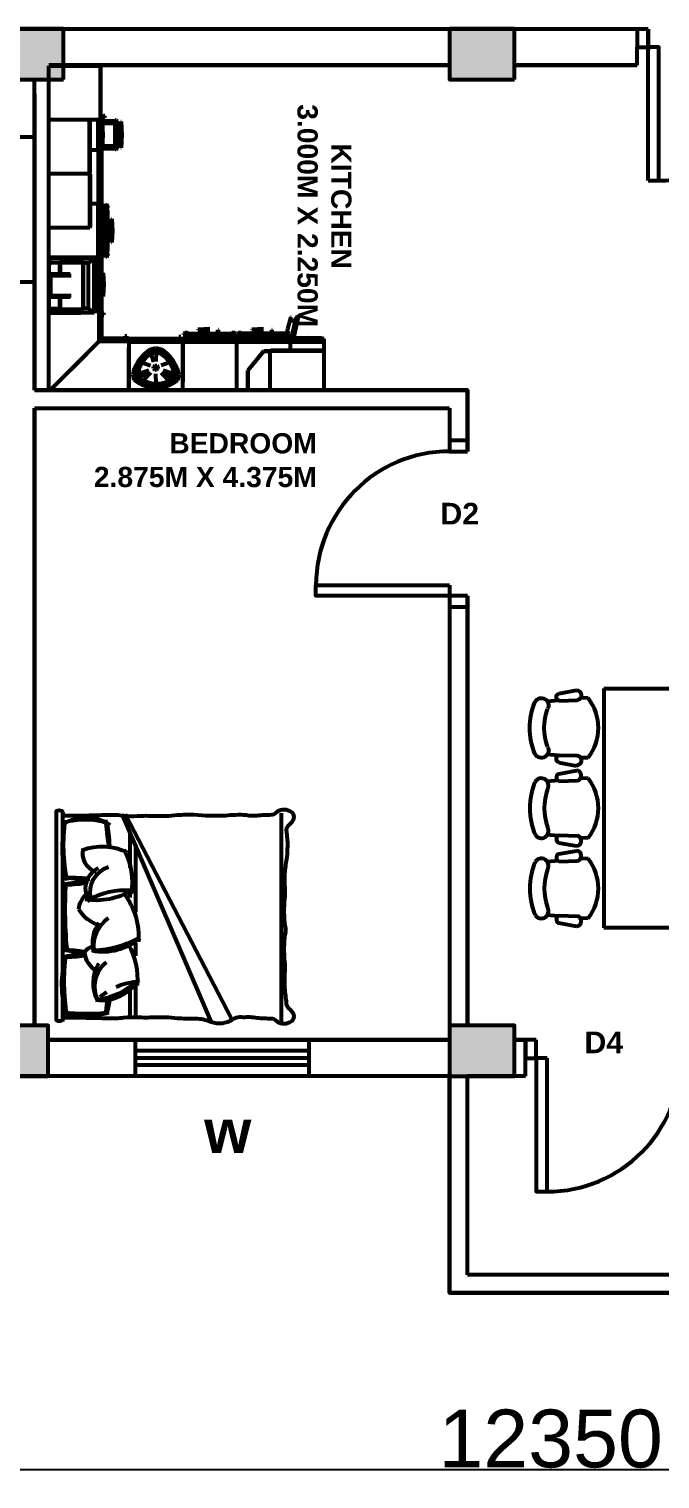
# Model space of a CAD drawing. Header units: millimetres. Extents: x -17601 to 15047, y -2241 to 31268.
# Drawn here: x -11607 to -7238, y -2241 to 7799 of the extents above; entities that cross this region are included whole.
import ezdxf

# ---------------------------------------------------------------- set-up
doc = ezdxf.new("R2010")
doc.units = ezdxf.units.MM
doc.layers.get('0').update_dxf_attribs({"lineweight": 53})
doc.styles.add('Annotative', font='Arial.ttf')
doc.styles.get("Standard").update_dxf_attribs({"font": 'Arial.ttf', "height": 1})
doc.dimstyles.new('ISO-25', dxfattribs={"dimtxt": 400, "dimasz": 400, "dimexe": 1.25, "dimexo": 0.625, "dimgap": 6.25, "dimtad": 1, "dimtxsty": 'Annotative', "dimcen": 2.5, "dimadec": 0, "dimazin": 0, "dimtfac": 1, "dimtmove": 0, "dimatfit": 3, "dimfxl": 1, "dimarcsym": 0})

# ---------------------------------------------------------------- blocks, each defined once
blk = doc.blocks.new('bed 1- king size')
at = {"color": 0, "linetype": 'Continuous'}
for p, q in [((-0.949, -0.078), (0.932, -0.078)), ((-0.939, -0.615), (0.932, -1.418)), ((-0.939, -0.645), (0.907, -1.606)), ((-0.768, -0.687), (-0.455, -0.687)), ((-0.666, -0.738), (-0.056, -0.738)), ((-0.225, -0.687), (-0.188, -0.687)), ((0.225, -0.738), (0.338, -0.738)), ((0.61, -0.738), (0.895, -0.738)), ((0.649, -0.687), (0.895, -0.687)), ((-0.949, -2.055), (0.932, -2.055))]:
    blk.add_line(p, q, dxfattribs=at)
blk.add_lwpolyline([(0.898, -0.083, 0.098699), (0.924, -0.072, 0.222522), (0.924, -0.024), (-0.971, -0.024, 0.171621), (-0.972, -0.074, 0.102495), (-0.927, -0.083, 0.015571), (-0.929, -0.266, 0.00267), (-0.934, -0.494, 0.058958), (-0.927, -0.631, -0.038458), (-0.925, -0.755, 0.025508), (-0.925, -0.909, -0.039412), (-0.933, -1.115, 0.016498), (-0.938, -1.265, -0.035771), (-0.929, -1.55, 0.045388), (-0.934, -1.739, -0.080578), (-0.929, -1.837, 0.026504), (-0.936, -1.966, -0.211134), (-0.953, -2.007, 0.329446), (-0.97, -2.131, 0.37589), (-0.896, -2.165, 0.123892), (-0.842, -2.123, -0.342539), (-0.78, -2.103, 0.07104), (-0.52, -2.1, -0.036442), (-0.385, -2.085, -0.046791), (-0.276, -2.087, 0.023628), (-0.176, -2.085, -0.055897), (0.066, -2.088, 0.053528), (0.107, -2.094, 0.053528), (0.147, -2.088, -0.055897), (0.389, -2.085, 0.026973), (0.477, -2.087, -0.036947), (0.615, -2.085, -0.036442), (0.75, -2.1, -0.281256), (0.814, -2.123, -0.521995), (0.814, -2.123, 0.123892), (0.867, -2.165, 0.37589), (0.941, -2.131, 0.329446), (0.924, -2.007, -0.211134), (0.907, -1.966, 0.026504), (0.901, -1.837, -0.06219), (0.896, -1.71, -0.218233), (0.929, -1.594, 0.123513), (0.95, -1.494, 0.129887), (0.929, -1.398, -0.095063), (0.909, -1.265, 0.016498), (0.904, -1.115, -0.039412), (0.896, -0.909, 0.025508), (0.896, -0.755, -0.038458), (0.899, -0.631, 0.058958), (0.905, -0.494, 0.00267), (0.9, -0.266, 0.015571)], format="xyb", close=True, dxfattribs=at)
for centre, radius, start, end in [((-0.522, -0.294), 0.389, 147.51, 213.8336), ((-0.231, -0.283), 0.662, 163.9263, 197.1409), ((-0.657, -1.677), 1.588, 78.5485, 98.3029), ((-0.632, -1.365), 1.287, 78.0142, 100.5125), ((2.543, -0.087), 2.913, 180.1063, 184.3312), ((-1.857, -0.304), 1.505, 359.1536, 7.5533), ((0.707, -0.29), 1.035, 169.5301, 179.934), ((-1.248, -0.116), 0.946, 349.589, 2.0447), ((-0.082, -4.069), 3.965, 84.3658, 93.3969), ((-0.04, -2.182), 2.098, 80.934, 97.4266), ((1.024, -0.126), 0.738, 177.8261, 191.4767), ((-0.69, -0.295), 0.997, 1.8337, 10.6945), ((1.057, -0.289), 0.736, 165.3434, 178.3876), ((0.572, -2.107), 2.012, 81.3714, 96.917), ((-0.395, -0.133), 0.746, 349.1667, 3.123), ((0.593, -1.117), 1.043, 75.0181, 103.7392), ((-1.049, -0.304), 1.913, 354.0935, 6.4707), ((0.009, -0.286), 0.872, 347.3175, 11.7435), ((-0.136, -0.437), 0.513, 159.3026, 206.5026), ((-0.585, -0.442), 0.18, 18.9387, 104.6725), ((-0.055, -0.443), 0.219, 96.8992, 136.0421), ((-0.244, -0.505), 0.323, 15.4018, 59.7122), ((-0.23, -0.576), 0.248, 78.0413, 160.8342), ((-0.269, -0.496), 0.208, 54.1671, 153.8421), ((0.404, -0.643), 0.659, 151.0456, 184.1497), ((-0.787, -0.382), 0.625, 328.6542, 9.1977), ((0.254, -0.68), 0.318, 83.5607, 144.2853), ((0.229, -0.714), 0.361, 78.4081, 122.0077), ((-0.212, -0.44), 0.516, 319.1339, 10.5299), ((-0.598, -0.336), 0.889, 331.605, 358.1749), ((0.347, -0.36), 0.0899, 120.1134, 175.8974), ((0.279, -0.514), 0.237, 28.1996, 86.5061), ((0.615, -0.649), 0.278, 61.8876, 141.8707), ((0.586, -0.703), 0.345, 61.6404, 121.3345), ((0.346, -0.429), 0.397, 302.3262, 7), ((-1.844, -10.472), 10.046, 83.2132, 84.5476), ((-0.606, 0.747), 1.251, 258.1169, 267.8849), ((0.079, -0.303), 0.665, 317.3201, 351.4624), ((1.163, -0.802), 0.594, 139.9508, 146.951), ((0.694, 0.049), 0.552, 275.447, 287.4199), ((0.88, -1.194), 0.721, 90.6432, 100.2707), ((-0.329, -0.078), 0.63, 242.3859, 279.8951), ((0.163, -0.137), 0.629, 233.2201, 274.4972), ((1.163, -0.802), 0.594, 156.2982, 173.8539), ((0.546, -0.118), 0.637, 240.9467, 275.467)]:
    blk.add_arc(centre, radius, start, end, dxfattribs=at)
blk = doc.blocks.new('m_68')
for p, q in [((-72.008419, 443.155933), (-70.77713, 444.387484)), ((-72.008419, 371.759987), (-72.008419, 443.155933)), ((-0.503492, 444.387532), (-70.77713, 444.387484)), ((-70.77713, 444.387484), (-70.77713, 370.528412)), ((-68.285131, 444.387484), (-68.285131, 444.422055)), ((-68.285131, 444.422055), (-0.522279, 444.422055)), ((-0.522279, 444.422055), (-0.522279, 444.387532)), ((-0.503492, 370.528412), (-0.503492, 444.387532)), ((0, 444.422055), (0, 0)), ((-99.878692, 368.104553), (-100.53339, 350.079251)), ((-99.31736, 368.104553), (-99.878692, 368.104553)), ((-99.580288, 362.67066), (-99.580288, 363.290119)), ((-99.580288, 363.290119), (-94.122076, 363.290072)), ((-99.142599, 363.290119), (-99.31736, 368.104553)), ((-99.120092, 362.67066), (-98.66271, 350.079251)), ((-94.122076, 362.360811), (-99.108791, 362.360859)), ((-94.122076, 363.290072), (-94.122076, 362.360811)), ((-94.110918, 361.985064), (-92.879676, 363.380814)), ((-94.110918, 338.129568), (-94.110918, 361.985064)), ((-94.031429, 368.881083), (-92.799997, 370.276833)), ((-94.031429, 364.742089), (-94.031429, 368.881083)), ((-92.830467, 363.380814), (-94.031429, 364.742089)), ((-92.879676, 363.380814), (-92.879676, 336.733818)), ((-91.59708, 363.380814), (-92.879676, 363.380814)), ((-92.799997, 370.276833), (-92.799997, 363.380814)), ((-92.799997, 370.276833), (-91.526174, 370.276833)), ((-91.59708, 336.733818), (-91.59708, 363.380814)), ((-91.526174, 363.346339), (-91.59708, 363.346339)), ((-91.526174, 370.276833), (-91.526174, 363.346339)), ((-91.526174, 368.117762), (-73.057222, 368.117762)), ((-91.526174, 365.472031), (-73.949003, 365.472031)), ((-91.526174, 363.759709), (-91.520309, 363.759709)), ((-91.520309, 363.759709), (-91.520309, 336.099434)), ((-91.093921, 368.117762), (-91.093921, 368.587065)), ((-91.093921, 368.587065), (-73.057222, 368.587065)), ((-77.212906, 373.150349), (-77.212906, 375.973416)), ((-77.212906, 375.973416), (-75.331068, 375.973416)), ((-75.331068, 375.890827), (-77.212906, 375.890827)), ((-75.331068, 373.150349), (-77.212906, 373.150349)), ((-76.254081, 375.187874), (-76.254081, 375.213146)), ((-76.254081, 375.213146), (-72.008419, 375.213146)), ((-76.254081, 373.820257), (-76.254081, 373.853302)), ((-72.008419, 373.820257), (-76.254081, 373.820257)), ((-75.331068, 375.973416), (-75.331068, 375.890827)), ((-75.331068, 375.213146), (-75.331068, 375.890827)), ((-75.331068, 375.295782), (-72.008419, 375.295782)), ((-75.331068, 373.820257), (-75.331068, 373.150349)), ((-73.86074, 367.903424), (-74.515438, 349.878073)), ((-73.299598, 367.903424), (-73.86074, 367.903424)), ((-73.562288, 362.469483), (-73.562288, 363.088942)), ((-73.562288, 363.088942), (-73.057222, 363.088942)), ((-73.124599, 363.088942), (-73.299598, 367.903424)), ((-73.211336, 365.472031), (-73.057222, 365.472031)), ((-73.10214, 362.469483), (-73.057222, 361.231947)), ((-73.09103, 362.159729), (-73.057222, 362.159729)), ((-73.057222, 329.136658), (-73.057222, 370.936251)), ((-73.057222, 370.936251), (-72.555685, 370.936251)), ((-72.555685, 370.936251), (-72.555685, 329.136658)), ((-72.555685, 370.936251), (-71.184969, 370.936251)), ((-70.77713, 370.528412), (-72.008419, 371.759987)), ((-71.067762, 329.136658), (-71.067762, 370.81914)), ((-70.77713, 370.528412), (-0.503492, 370.528412)), ((-68.241024, 329.136658), (-68.241024, 370.528412)), ((-56.254291, 370.524597), (-56.869936, 369.908715)), ((-56.869936, 369.908715), (-56.860733, 297.246695)), ((-56.245136, 296.630955), (-56.254291, 370.524597)), ((-56.254291, 370.524597), (0.000191, 370.524597)), ((-0.503492, 370.936251), (0.000191, 370.936251)), ((-100.53339, 350.079251), (-99.878692, 332.053948)), ((-98.66271, 350.079251), (-99.112892, 337.684679)), ((-92.879676, 336.733818), (-94.110918, 338.129568)), ((-74.515438, 349.878073), (-73.86074, 331.85277)), ((-73.057222, 338.524246), (-73.095131, 337.483549)), ((-99.878692, 332.053948), (-99.31736, 332.053948)), ((-99.580288, 336.755467), (-99.580288, 337.489414)), ((-94.122076, 336.755467), (-99.580288, 336.755467)), ((-99.31736, 332.053948), (-99.1467, 336.755467)), ((-99.112892, 337.684679), (-94.122076, 337.684679)), ((-94.122076, 337.684679), (-94.122076, 336.755467)), ((-94.025373, 335.356856), (-92.810726, 336.733818)), ((-94.025373, 331.217814), (-94.025373, 335.356856)), ((-92.794132, 329.822064), (-94.025373, 331.217814)), ((-92.810726, 336.733818), (-92.879676, 336.733818)), ((-92.879676, 336.733818), (-91.59708, 336.733818)), ((-92.794132, 336.733818), (-92.794132, 329.822064)), ((-92.794132, 329.822064), (-91.520309, 329.822064)), ((-91.520309, 336.752606), (-91.59708, 336.752606)), ((-91.520309, 329.822064), (-91.520309, 336.752606)), ((-91.520309, 334.462786), (-73.955488, 334.462786)), ((-91.520309, 331.817055), (-73.057222, 331.817055)), ((-91.520309, 331.806898), (-73.057222, 331.806898)), ((-91.093921, 331.29797), (-91.093921, 331.806898)), ((-73.057222, 331.29797), (-91.093921, 331.29797)), ((-73.86074, 331.85277), (-73.299598, 331.85277)), ((-73.562288, 336.554337), (-73.562288, 337.288285)), ((-73.057222, 336.554337), (-73.562288, 336.554337)), ((-73.299598, 331.85277), (-73.1287, 336.554337)), ((-73.204898, 334.462786), (-73.057222, 334.462786)), ((-73.095131, 337.483549), (-73.057222, 337.483549)), ((-72.555685, 329.136658), (-73.057222, 329.136658)), ((-73.03791, 255.32732), (-73.03791, 329.136658)), ((-72.555685, 329.136658), (-71.067762, 329.136658)), ((-72.533416, 255.32732), (-72.533416, 329.136658)), ((-71.067762, 329.136658), (-68.241024, 329.136658)), ((-71.037912, 255.32732), (-71.037912, 329.136658)), ((-68.241024, 329.136658), (-68.199396, 329.136658)), ((-68.199396, 329.14877), (-68.197059, 329.14877)), ((-68.197059, 329.14877), (-68.197059, 255.311489)), ((-68.197059, 329.14877), (-56.864833, 329.14877)), ((-56.699991, 296.525812), (-57.315635, 295.909977)), ((-57.315635, 295.909977), (-57.306432, 223.24791)), ((-56.860733, 297.246695), (-56.245136, 296.630955)), ((-56.699991, 296.525812), (0.000191, 296.52586)), ((-56.690645, 222.63217), (-56.699991, 296.525812)), ((-56.245136, 296.630955), (0.000191, 296.631003)), ((-81.399631, 252.958775), (-80.168342, 254.19035)), ((-81.399631, 249.323845), (-81.399631, 252.958775)), ((-80.168342, 248.09227), (-81.399631, 249.323845)), ((-81.384182, 246.833182), (-80.15294, 248.064757)), ((-81.384182, 190.127516), (-81.384182, 246.833182)), ((-80.168342, 254.19035), (-80.168342, 248.09227)), ((-78.877735, 254.19035), (-80.168342, 254.19035)), ((-80.168342, 248.09227), (-78.877735, 248.09227)), ((-80.15294, 248.064757), (-80.15294, 188.895941)), ((-78.975963, 248.064757), (-80.15294, 248.064757)), ((-79.571867, 248.064757), (-79.571867, 248.09227)), ((-79.129123, 248.064757), (-79.129123, 248.09227)), ((-78.975963, 188.895941), (-78.975963, 248.064757)), ((-78.877735, 248.09227), (-78.877735, 254.19035)), ((-78.877735, 252.60973), (-73.051357, 252.60973)), ((-78.877735, 251.533938), (-73.051357, 251.533938)), ((-78.680277, 252.60973), (-78.680277, 252.743817)), ((-78.680277, 252.743817), (-73.051357, 252.743817)), ((-78.680277, 185.058165), (-78.680277, 251.533938)), ((-73.051357, 181.490088), (-73.051357, 255.32732)), ((-73.051357, 255.32732), (-72.546482, 255.32732)), ((-72.546482, 255.32732), (-72.546482, 181.490088)), ((-71.048832, 255.32732), (-72.546482, 255.32732)), ((-71.048832, 181.490088), (-71.048832, 255.32732)), ((-71.048832, 255.32732), (-68.203497, 255.32732)), ((-68.203497, 255.32732), (-68.206453, 255.32732)), ((-68.203497, 181.539107), (-68.203497, 255.32732)), ((-68.203497, 255.32732), (-57.310533, 255.32732)), ((-68.197059, 255.311489), (-57.310533, 255.311489)), ((-87.071895, 234.650803), (-87.730837, 218.411923)), ((-86.506843, 234.650803), (-87.071895, 234.650803)), ((-86.771488, 229.754925), (-86.771488, 230.313492)), ((-86.771488, 230.313492), (-81.384182, 230.313492)), ((-86.330843, 230.313492), (-86.506843, 234.650803)), ((-85.847854, 218.411923), (-86.308193, 229.754925)), ((-86.296892, 229.476357), (-81.384182, 229.476357)), ((-74.972677, 234.650851), (-75.631618, 218.411923)), ((-74.407816, 234.650851), (-74.972677, 234.650851)), ((-74.107217, 234.650851), (-74.766206, 218.411923)), ((-74.672269, 229.755497), (-74.672269, 230.31354)), ((-74.672269, 230.31354), (-74.283218, 230.31354)), ((-74.257421, 230.947829), (-74.407816, 234.650851)), ((-73.542404, 234.650851), (-74.107217, 234.650851)), ((-73.806858, 229.755688), (-73.806858, 230.31354)), ((-73.806858, 230.31354), (-73.051357, 230.31354)), ((-73.366403, 230.31354), (-73.542404, 234.650851)), ((-73.343753, 229.755688), (-73.051357, 222.554684)), ((-73.332405, 229.476404), (-73.051357, 229.476357)), ((-57.306432, 223.24791), (-56.690645, 222.63217)), ((-56.690645, 222.63217), (0.000191, 222.632218)), ((-87.730837, 218.411923), (-87.071895, 202.173043)), ((-87.071895, 202.173043), (-86.506843, 202.173043)), ((-86.771488, 206.408644), (-86.771488, 207.069826)), ((-81.384182, 206.408644), (-86.771488, 206.408644)), ((-86.506843, 202.173043), (-86.334943, 206.408644)), ((-86.308193, 207.069826), (-85.847854, 218.411923)), ((-86.300993, 207.245779), (-81.384182, 207.245779)), ((-75.631618, 218.411923), (-74.972677, 202.173043)), ((-74.972677, 202.173043), (-74.407816, 202.173043)), ((-74.766206, 218.411923), (-74.107217, 202.173043)), ((-74.672269, 206.408644), (-74.672269, 207.069779)), ((-74.279117, 206.408644), (-74.672269, 206.408644)), ((-74.407816, 202.173043), (-74.257421, 205.876065)), ((-74.107217, 202.173043), (-73.542404, 202.173043)), ((-73.806858, 206.408644), (-73.806858, 207.069874)), ((-73.051357, 206.408644), (-73.806858, 206.408644)), ((-73.542404, 202.173043), (-73.370504, 206.408644)), ((-73.370504, 206.408644), (-73.051357, 206.408644)), ((-73.051357, 214.269209), (-73.336506, 207.245779)), ((-73.336506, 207.245779), (-73.051357, 207.245779)), ((-81.399631, 187.690449), (-80.173635, 188.916588)), ((-81.399631, 184.055519), (-81.399631, 187.690449)), ((-80.168342, 182.823944), (-81.399631, 184.055519)), ((-80.15294, 188.895941), (-81.384182, 190.127516)), ((-80.168342, 188.911152), (-80.168342, 182.823944)), ((-80.168342, 182.823944), (-78.877735, 182.823944)), ((-80.15294, 188.895941), (-78.975963, 188.895941)), ((-78.877735, 188.921976), (-78.975963, 188.921976)), ((-78.877735, 182.823944), (-78.877735, 188.921976)), ((-78.877735, 185.058165), (-73.051357, 185.058165)), ((-78.877735, 183.982325), (-73.051357, 183.982325)), ((-72.546482, 181.490088), (-73.051357, 181.490088)), ((-73.01445, 107.701874), (-73.01445, 181.490088)), ((-72.546482, 181.490088), (-71.048832, 181.490088)), ((-72.509193, 181.490088), (-72.509193, 107.701874)), ((-71.048832, 181.490088), (-71.02189, 181.490088)), ((-71.010732, 181.539107), (-71.02189, 181.539107)), ((-71.010732, 107.701874), (-71.010732, 181.539107)), ((-71.010732, 181.539107), (-68.163681, 181.539107)), ((-68.163681, 181.539107), (-68.183994, 181.539107)), ((-68.163681, 181.539107), (0.000382, 181.539154)), ((-68.163681, 107.701874), (-68.163681, 181.539107)), ((-62.550592, 179.79765), (-1.217174, 179.797697)), ((-62.550592, 105.904055), (-62.550592, 179.79765)), ((-62.550592, 179.79765), (-61.580848, 178.006792)), ((-1.217174, 179.797697), (-1.217174, 178.036595)), ((-0.986147, 172.05987), (-1.217174, 179.797697)), ((-75.047254, 160.862637), (-75.706625, 144.623709)), ((-75.596285, 144.623709), (-74.936723, 160.862637)), ((-74.936723, 160.862637), (-75.047254, 160.862637)), ((-74.936723, 160.862637), (-74.371481, 160.862637)), ((-74.070882, 160.862637), (-74.730253, 144.623709)), ((-74.371481, 160.862637), (-74.221277, 157.161284)), ((-73.50564, 160.862637), (-74.070882, 160.862637)), ((-73.329496, 156.525326), (-73.50564, 160.862637)), ((-61.580848, 178.006792), (-54.40607, 173.850775)), ((-54.40607, 173.850775), (-48.012113, 173.906517)), ((-54.40607, 173.850775), (-54.40607, 111.850977)), ((-48.012113, 109.952641), (-48.012113, 175.749111)), ((-48.012113, 175.749111), (-47.245502, 174.82543)), ((-48.012113, 175.749111), (-15.664625, 175.749111)), ((-47.245502, 174.82543), (-47.245502, 110.876274)), ((-16.431236, 174.82543), (-47.245502, 174.82543)), ((-15.664625, 175.749111), (-16.431236, 174.82543)), ((-16.431236, 158.760405), (-16.431236, 174.82543)), ((-15.664625, 158.760405), (-15.664625, 175.749111)), ((-15.664625, 174.188614), (-3.133011, 174.297905)), ((-3.133011, 174.297905), (-0.986147, 172.05987)), ((-0.986147, 113.641882), (-0.986147, 172.05987)), ((-75.706625, 144.623709), (-75.047254, 128.384829)), ((-74.936723, 128.384829), (-75.596285, 144.623709)), ((-74.730253, 144.623709), (-74.070882, 128.384829)), ((-74.636316, 155.967808), (-74.636316, 156.525326)), ((-74.636316, 156.525326), (-74.247074, 156.525326)), ((-73.770332, 155.968094), (-73.770332, 156.525326)), ((-73.770332, 156.525326), (-73.01445, 156.525326)), ((-73.306846, 155.968094), (-73.01445, 148.766184)), ((-73.01445, 140.480805), (-73.299598, 133.457566)), ((-73.295498, 155.688191), (-73.01445, 155.688191)), ((-3.408002, 156.913042), (-31.329488, 156.913042)), ((-29.699039, 158.760405), (-1.444912, 158.760405)), ((-1.444912, 158.760405), (-3.408002, 156.913042)), ((-3.408002, 129.087878), (-3.408002, 156.913042)), ((-1.062679, 158.760405), (-1.444912, 158.760405)), ((-1.062679, 127.240563), (-1.062679, 158.760405)), ((-75.047254, 128.384829), (-74.936723, 128.384829)), ((-74.936723, 128.384829), (-74.371481, 128.384829)), ((-74.636316, 132.62043), (-74.636316, 133.281565)), ((-74.242973, 132.62043), (-74.636316, 132.62043)), ((-74.371481, 128.384829), (-74.221277, 132.08623)), ((-74.070882, 128.384829), (-73.50564, 128.384829)), ((-73.770332, 132.62043), (-73.770332, 133.281708)), ((-73.01445, 132.62043), (-73.770332, 132.62043)), ((-73.50564, 128.384829), (-73.333597, 132.62043)), ((-73.333597, 132.62043), (-73.01445, 132.62043)), ((-73.299598, 133.457566), (-73.01445, 133.457566)), ((-31.329488, 129.087878), (-3.408002, 129.087878)), ((-29.699039, 127.240563), (-1.444912, 127.240563)), ((-16.431236, 110.876274), (-16.431236, 127.240563)), ((-15.664625, 109.952641), (-15.664625, 127.240563)), ((-1.444912, 127.240563), (-3.408002, 129.087878)), ((-1.444912, 127.240563), (-1.062679, 127.240563)), ((-341.010522, 100.60463), (-342.569732, 100.381995)), ((-342.569732, 100.381995), (-341.229486, 94.227791)), ((-341.010522, 100.60463), (-339.257049, 99.606943)), ((-339.674043, 94.467068), (-341.010522, 100.60463)), ((-339.257049, 99.606943), (-338.4449, 95.878029)), ((-332.965421, 99.930573), (-332.278299, 100.02861)), ((-332.278299, 100.02861), (-327.991199, 84.13682)), ((-75.950193, 102.988959), (-75.950193, 105.729771)), ((-75.950193, 105.729771), (-74.068737, 105.729771)), ((-74.068737, 102.988959), (-75.950193, 102.988959)), ((-74.991607, 105.052042), (-73.347473, 105.052042)), ((-74.991607, 103.658963), (-73.347473, 103.658963)), ((-74.068737, 105.729771), (-74.068737, 105.052042)), ((-73.347473, 103.658963), (-74.068737, 103.658963)), ((-74.068737, 103.658963), (-74.068737, 102.988959)), ((-73.347473, 70.838166), (-73.347473, 107.761908)), ((-73.347473, 107.761908), (-73.01445, 107.761908)), ((-72.509193, 107.701874), (-73.01445, 107.701874)), ((-72.509193, 107.701874), (-71.010732, 107.701874)), ((-72.346878, 69.851637), (-72.346878, 107.701874)), ((-71.010732, 107.701874), (-70.656252, 107.701874)), ((-71.007442, 68.506432), (-71.007442, 107.701874)), ((-70.656252, 107.761908), (-69.164276, 107.761908)), ((-69.164276, 107.761908), (-69.164276, 66.667986)), ((-69.164276, 107.761908), (-68.238496, 107.761908)), ((-68.238496, 107.701874), (-68.163681, 107.701874)), ((-68.163681, 107.701874), (-62.550592, 107.701874)), ((-61.580848, 107.694912), (-62.550592, 105.904055)), ((-62.550592, 105.904055), (-1.217174, 105.904055)), ((-54.40607, 111.850977), (-61.580848, 107.694912)), ((-54.40607, 111.850977), (-48.012113, 111.795187)), ((-47.245502, 110.876274), (-48.012113, 109.952641)), ((-48.012113, 109.952641), (-15.664625, 109.952641)), ((-16.431236, 110.876274), (-47.245502, 110.876274)), ((-1.217174, 105.904055), (-44.436741, 105.904055)), ((-15.664625, 109.952641), (-16.431236, 110.876274)), ((-15.664625, 111.513138), (-3.133011, 111.403847)), ((-1.217174, 105.904055), (-10.037899, 105.904055)), ((-3.133011, 111.403847), (-2.538299, 107.980347)), ((-2.538299, 107.980347), (-1.217174, 105.904055)), ((-1.217174, 105.904055), (-0.986147, 113.641882)), ((-1.163482, 107.701779), (0.000382, 107.701779)), ((-341.229486, 94.227791), (-341.135549, 94.24119)), ((-341.139269, 94.25788), (-339.56933, 94.482041)), ((-336.1207, 71.213722), (-341.139269, 94.25788)), ((-341.135549, 94.24119), (-336.1207, 71.213722)), ((-338.4449, 95.878029), (-339.653492, 94.470024)), ((-339.56933, 94.482041), (-337.815618, 93.484354)), ((-334.416198, 70.819855), (-339.56933, 94.482041)), ((-331.734371, 95.801592), (-338.415241, 94.847775)), ((-338.415241, 94.847775), (-338.235569, 94.022656)), ((-338.235569, 94.022656), (-332.126951, 94.894743)), ((-337.815618, 93.484354), (-333.190822, 72.247505)), ((-331.592369, 95.149851), (-331.734371, 95.801592)), ((-327.991199, 84.13682), (-327.067566, 78.589535)), ((-306.919908, 77.365685), (-306.919908, 82.792282)), ((-306.919908, 82.792282), (-306.258964, 82.792282)), ((-306.083011, 77.365685), (-306.083011, 82.321072)), ((-294.919347, 83.753252), (-278.683996, 83.093119)), ((-294.919347, 81.867218), (-283.578491, 82.328272)), ((-283.857202, 77.365685), (-283.857202, 82.316971)), ((-283.578491, 82.792282), (-283.020305, 82.792282)), ((-283.020305, 82.792282), (-283.020305, 77.365685)), ((-278.683996, 82.527304), (-283.020305, 82.35097)), ((-278.683996, 83.093119), (-278.683996, 82.527304)), ((-233.174228, 77.365685), (-233.174228, 82.792282)), ((-233.174228, 82.792282), (-232.513284, 82.792282)), ((-232.337284, 77.365685), (-232.337284, 82.321072)), ((-221.17362, 83.753252), (-204.938268, 83.093119)), ((-209.832811, 82.328272), (-221.17362, 81.867218)), ((-221.17362, 81.867218), (-210.111522, 82.316971)), ((-210.111522, 82.316971), (-210.111522, 77.365685)), ((-209.274625, 82.792282), (-209.832811, 82.792282)), ((-209.274625, 77.365685), (-209.274625, 82.792282)), ((-204.938268, 82.527304), (-209.274625, 82.35097)), ((-209.274625, 82.35097), (-209.274625, 77.365685)), ((-204.938268, 83.093119), (-204.938268, 82.527304)), ((-378.25253, 0.000096), (-378.25253, 64.216519)), ((-378.25253, 64.216519), (-378.170704, 64.216519)), ((-378.170704, 0.000096), (-378.170704, 70.368386)), ((-378.170704, 70.368386), (-331.833219, 70.368338)), ((-378.170704, 69.863558), (-331.833219, 69.86351)), ((-378.170704, 68.366337), (-331.833219, 68.366337)), ((-378.170704, 65.521765), (-331.833219, 65.521765)), ((-375.145888, 71.176911), (-355.07226, 71.835757)), ((-375.145888, 70.612145), (-375.145888, 71.176911)), ((-369.910144, 70.440293), (-375.145888, 70.612145)), ((-369.910144, 70.368386), (-369.910144, 70.876646)), ((-369.910144, 70.876646), (-369.092774, 70.876646)), ((-368.875193, 70.368386), (-368.875193, 70.406342)), ((-368.875193, 70.406342), (-367.719149, 70.368386)), ((-355.07226, 71.835757), (-334.998417, 71.176911)), ((-342.425584, 70.368338), (-341.049814, 70.413542)), ((-341.394901, 70.368338), (-341.394901, 70.402193)), ((-341.049814, 70.876599), (-340.359974, 70.876599)), ((-340.359974, 70.876599), (-340.359974, 70.368338)), ((-334.998417, 70.612145), (-340.359974, 70.436144)), ((-337.152719, 70.368338), (-336.070299, 70.522881)), ((-336.071491, 70.576906), (-336.025953, 70.368338)), ((-336.070299, 70.522881), (-336.036729, 70.368338)), ((-334.998417, 71.176911), (-334.998417, 70.612145)), ((-334.998417, 70.736742), (-334.416198, 70.819855)), ((-334.513664, 70.805931), (-334.418344, 70.368338)), ((-334.475994, 70.81132), (-333.697271, 70.368338)), ((-333.190822, 72.247505), (-334.416198, 70.819855)), ((-333.432245, 71.966267), (-333.283996, 71.285439)), ((-333.286714, 72.13583), (-329.341411, 72.69907)), ((-333.283996, 71.285439), (-329.341411, 71.848297)), ((-331.833219, 54.182768), (-331.833219, 70.404768)), ((-331.833219, 70.404768), (-258.011913, 70.404721)), ((-258.011913, 69.898892), (-331.833219, 69.898987)), ((-331.833219, 68.398953), (-258.011913, 68.398905)), ((-331.833219, 65.549088), (-258.011913, 65.54904)), ((-330.555486, 77.35796), (-329.324197, 78.589535)), ((-330.555486, 76.102638), (-330.555486, 77.35796)), ((-324.436521, 77.35796), (-330.555486, 77.35796)), ((-324.436521, 76.102638), (-330.555486, 76.102638)), ((-329.341411, 70.404768), (-329.341411, 76.102638)), ((-329.324197, 78.589535), (-325.667762, 78.589535)), ((-328.26581, 70.404768), (-328.26581, 76.102638)), ((-328.26581, 76.0427), (-261.804485, 76.0427)), ((-328.20177, 76.102638), (-328.185558, 76.0427)), ((-326.653337, 76.102638), (-326.643371, 76.0427)), ((-325.667762, 78.589535), (-324.436521, 77.35796)), ((-324.436521, 76.102638), (-324.436521, 77.365685)), ((-324.436521, 77.365685), (-265.611314, 77.365685)), ((-324.436521, 76.102638), (-324.436521, 77.35796)), ((-265.611314, 76.102638), (-324.436521, 76.102638)), ((-265.611314, 77.35796), (-264.380073, 78.589535)), ((-265.611314, 77.365685), (-265.611314, 76.102638)), ((-265.611314, 76.102638), (-265.611314, 77.35796)), ((-259.492397, 77.35796), (-265.611314, 77.35796)), ((-259.492397, 76.102638), (-265.611314, 76.102638)), ((-264.380073, 78.589535), (-260.723638, 78.589535)), ((-261.804485, 70.404721), (-261.804485, 76.102638)), ((-260.728883, 70.404721), (-260.728883, 76.102638)), ((-260.728883, 76.0427), (-260.59494, 76.0427)), ((-260.723638, 78.589535), (-259.492397, 77.35796)), ((-260.59494, 76.0427), (-260.59494, 70.404721)), ((-259.492397, 77.35796), (-259.492397, 76.102638)), ((-258.087492, 0.00121), (-258.087492, 70.404768)), ((-258.087492, 70.404768), (-184.266233, 70.404721)), ((-184.266233, 69.898939), (-258.087492, 69.898987)), ((-258.087492, 68.398953), (-184.266233, 68.398905)), ((-258.087492, 65.549088), (-184.266233, 65.54904)), ((-258.011913, 70.404721), (-258.011913, 69.898892)), ((-258.011913, 68.398905), (-258.011913, 69.898892)), ((-258.011913, 68.398905), (-258.011913, 65.54904)), ((-258.011913, 65.54904), (-258.011913, 0.00121)), ((-256.809759, 77.35796), (-255.578518, 78.589535)), ((-256.809759, 76.102638), (-256.809759, 77.35796)), ((-250.690841, 77.35796), (-256.809759, 77.35796)), ((-256.809759, 76.102638), (-250.690841, 76.102638)), ((-255.595684, 76.102638), (-256.809759, 76.102638)), ((-255.595684, 70.404768), (-255.595684, 76.102638)), ((-255.578518, 78.589535), (-251.922083, 78.589535)), ((-188.058805, 76.0427), (-255.526352, 76.0427)), ((-255.526352, 76.0427), (-255.526352, 70.404768)), ((-250.690841, 76.102638), (-254.52013, 76.102638)), ((-254.52013, 76.102638), (-254.52013, 76.0427)), ((-254.52013, 76.0427), (-188.058805, 76.0427)), ((-251.922083, 78.589535), (-250.690841, 77.35796)), ((-250.690841, 77.365685), (-250.690841, 76.102638)), ((-191.865635, 77.365685), (-250.690841, 77.365685)), ((-250.690841, 76.102638), (-250.690841, 77.35796)), ((-250.690841, 76.102638), (-191.865635, 76.102638)), ((-237.408971, 70.649004), (-237.408971, 71.214867)), ((-233.174228, 70.404721), (-233.174228, 70.913983)), ((-233.174228, 70.913983), (-232.513284, 70.913983)), ((-232.337284, 70.404721), (-232.337284, 70.44282)), ((-221.17362, 71.874953), (-204.938268, 71.214819)), ((-210.946655, 70.404721), (-209.832811, 70.45002)), ((-210.111522, 70.404721), (-210.111522, 70.438671)), ((-209.832811, 70.913983), (-209.274625, 70.91403)), ((-209.274625, 70.91403), (-209.274625, 70.404721)), ((-204.938268, 70.649004), (-209.274625, 70.472718)), ((-204.938268, 71.214819), (-204.938268, 70.649004)), ((-191.865635, 77.35796), (-190.634393, 78.589535)), ((-191.865635, 76.102638), (-191.865635, 77.365685)), ((-191.865635, 76.102638), (-191.865635, 77.35796)), ((-185.746669, 77.35796), (-191.865635, 77.35796)), ((-191.865635, 76.102638), (-185.746669, 76.102638)), ((-188.058805, 76.102638), (-191.865635, 76.102638)), ((-190.634393, 78.589535), (-186.977911, 78.589535)), ((-188.058805, 70.404721), (-188.058805, 76.102638)), ((-185.746669, 76.102638), (-186.983204, 76.102638)), ((-186.983204, 76.102638), (-186.983204, 70.404721)), ((-186.983204, 76.0427), (-186.849212, 76.0427)), ((-186.977911, 78.589535), (-185.746669, 77.35796)), ((-186.849212, 76.0427), (-186.849212, 70.404721)), ((-185.746669, 76.102638), (-185.746669, 77.35796)), ((-184.266233, 70.404721), (-184.266233, 69.898939)), ((-184.266233, 65.54904), (-184.266233, 70.306731)), ((-184.266233, 68.398905), (-184.266233, 69.898939)), ((-184.266233, 68.398905), (-184.266233, 65.54904)), ((-184.266233, 65.54904), (-184.266233, 11.493683)), ((-184.266233, 64.24141), (-184.231662, 64.24141)), ((-184.242773, 64.24141), (-184.242773, 64.375305)), ((-184.242773, 64.375305), (-184.220886, 64.375305)), ((-184.231662, 64.24141), (-184.231662, 11.475468)), ((-184.220886, 0.001191), (-184.220886, 70.420504)), ((-184.220886, 70.420504), (-110.399627, 70.420456)), ((-110.399627, 69.915676), (-184.220886, 69.915724)), ((-184.220886, 68.418646), (-110.399627, 68.418598)), ((-184.220886, 65.574312), (-110.399627, 65.574217)), ((-181.621265, 71.316481), (-181.621265, 73.198843)), ((-181.621265, 73.198843), (-178.881454, 73.198843)), ((-180.951547, 71.316481), (-181.621265, 71.316481)), ((-180.951547, 70.420504), (-180.951547, 72.239781)), ((-180.951547, 72.239781), (-180.918359, 72.239781)), ((-179.58436, 72.239781), (-179.558992, 72.239781)), ((-179.558992, 72.239781), (-179.558992, 70.420504)), ((-178.881454, 71.316481), (-179.558992, 71.316481)), ((-178.881454, 73.198843), (-178.881454, 71.316481)), ((-110.399627, 70.420456), (-110.399627, 69.915676)), ((-110.399627, 65.574217), (-110.399627, 70.322657)), ((-110.399627, 68.418598), (-110.399627, 69.915676)), ((-110.399627, 68.418598), (-110.399627, 65.574217)), ((-110.399627, 65.574217), (-110.399627, 0.001173)), ((-110.399627, 64.269161), (-110.365057, 64.269161)), ((-110.300779, 70.815087), (-73.370504, 70.815087)), ((-72.383976, 69.814587), (-110.300779, 69.814587)), ((-71.038484, 68.475485), (-110.300779, 68.475485)), ((-110.300779, 66.632605), (-69.199609, 66.632653)), ((-107.490444, 72.093821), (-107.490444, 73.974943)), ((-107.490444, 73.974943), (-104.749012, 73.974943)), ((-106.820106, 72.093821), (-107.490444, 72.093821)), ((-106.820106, 70.815087), (-106.820106, 73.016501)), ((-106.820106, 73.016501), (-106.770706, 73.016501)), ((-105.468559, 73.016501), (-105.426931, 73.016501)), ((-105.426931, 73.016501), (-105.426931, 70.815087)), ((-104.749012, 72.093821), (-105.426931, 72.093821)), ((-104.749012, 73.974943), (-104.749012, 72.093821)), ((-73.370504, 70.815087), (-72.383976, 69.814587)), ((-73.370504, 70.815087), (-68.817377, 66.265536)), ((-73.347473, 70.838166), (-68.776941, 66.265536)), ((-72.346878, 69.851637), (-73.347473, 70.838166)), ((-72.383976, 69.814587), (-71.038484, 68.475485)), ((-71.007442, 68.506432), (-72.346878, 69.851637)), ((-69.199609, 66.632653), (-71.038484, 68.475485)), ((-71.038484, 68.475485), (-29.994154, 27.469254)), ((-29.994154, 27.469254), (-71.007442, 68.506432)), ((-69.164276, 66.667986), (-71.007442, 68.506432)), ((-69.869136, 67.316532), (-69.827556, 67.316532)), ((-69.199609, 66.632653), (-27.034759, 24.510479)), ((-2.499199, 0), (-69.199609, 66.632653)), ((-69.164276, 66.667986), (-2.540445, 0)), ((-68.637514, 66.084957), (-68.595504, 66.084957)), ((-68.588066, 66.035557), (-68.588066, 66.076613)), ((-68.588066, 66.076613), (-36.431837, 33.906031)), ((-36.431837, 33.906031), (-68.588066, 66.035557)), ((-67.154312, 64.603615), (-67.154312, 64.642144)), ((-377.969718, 53.561211), (-377.354097, 54.177094)), ((-304.091978, 53.570462), (-377.969718, 53.561211)), ((-377.969718, 0.000096), (-377.969718, 53.561211)), ((-377.354097, 54.177094), (-304.707813, 54.186201)), ((-304.707813, 54.186201), (-304.091978, 53.570462)), ((-304.091978, 0), (-304.091978, 53.570462)), ((-304.091978, 50.655556), (-304.067373, 50.700283)), ((-304.091978, 50.637388), (-304.067373, 50.637293)), ((-304.067373, 53.279639), (-303.707599, 53.492546)), ((-304.067373, 0), (-304.067373, 53.279639)), ((-295.368147, 53.279639), (-304.067373, 53.279639)), ((-303.707599, 53.492546), (-295.255279, 53.707886)), ((-295.255279, 53.707886), (-295.368147, 53.279639)), ((-295.368147, 53.279639), (-273.580455, 26.713467)), ((-273.704481, 27.347851), (-295.255279, 53.707886)), ((-184.231662, 58.052826), (-184.220886, 58.052826)), ((-171.191597, 40.032482), (-176.37968, 30.102301)), ((-163.989639, 48.990107), (-171.191597, 40.032482)), ((-169.177723, 38.723231), (-162.660741, 46.828795)), ((-160.391379, 44.945526), (-166.142559, 37.792397)), ((-155.705881, 55.469084), (-163.989639, 48.990107)), ((-162.660741, 46.828795), (-155.164861, 52.69146)), ((-153.776169, 50.1194), (-160.391379, 44.945526)), ((-147.272253, 57.963419), (-155.705881, 55.469084)), ((-155.164861, 52.69146), (-147.533607, 54.948521)), ((-147.502946, 52.111244), (-154.237508, 50.1194)), ((-147.533607, 54.948521), (-147.502946, 52.111244)), ((-147.533607, 54.948521), (-139.902353, 52.69146)), ((-140.768337, 50.1194), (-147.502946, 52.111244)), ((-147.502946, 52.111244), (-147.362899, 39.183283)), ((-138.838672, 55.469084), (-147.272253, 57.963419)), ((-144.713878, 38.399792), (-140.768337, 50.1194)), ((-139.902353, 52.69146), (-140.768337, 50.1194)), ((-140.768337, 50.1194), (-134.153127, 44.945526)), ((-139.902353, 52.69146), (-132.406425, 46.828747)), ((-130.554866, 48.990107), (-138.838672, 55.469084)), ((-134.153127, 44.945526), (-128.401947, 37.792397)), ((-132.406425, 46.828747), (-125.889635, 38.723231)), ((-123.352909, 40.032482), (-130.554866, 48.990107)), ((-118.164825, 30.102301), (-123.352909, 40.032482)), ((-110.326385, 0.001173), (-110.326385, 58.564759)), ((-110.326385, 58.564759), (-110.300779, 58.564759)), ((-60.616779, 58.071423), (-60.616779, 58.10175)), ((-273.580455, 26.713467), (-273.704481, 27.347851)), ((-273.580455, 0.001214), (-273.580455, 26.713467)), ((-273.580455, 26.713467), (-273.31953, 26.238632)), ((-273.31953, 26.238632), (-273.31953, 0.00124)), ((-176.37968, 30.102301), (-178.621673, 20.7057)), ((-178.621673, 20.7057), (-176.985359, 13.34858)), ((-175.900793, 21.234894), (-173.87228, 29.737711)), ((-172.537088, 22.358895), (-175.900793, 21.234894)), ((-175.900793, 21.234894), (-174.420118, 14.577675)), ((-173.87228, 29.737711), (-169.177723, 38.723231)), ((-172.537088, 22.358895), (-170.746851, 29.862595)), ((-157.210159, 27.480126), (-172.537088, 22.358895)), ((-171.230459, 16.483879), (-172.537088, 22.358895)), ((-156.696272, 25.169182), (-171.230459, 16.483879)), ((-166.142559, 37.792397), (-170.285511, 29.862595)), ((-166.142559, 37.792397), (-154.694891, 33.550978)), ((-154.561138, 23.474694), (-165.802526, 12.175846)), ((-148.457813, 33.673239), (-150.083017, 31.897879)), ((-150.083017, 31.897879), (-149.978113, 29.492188)), ((-149.978113, 29.492188), (-148.204469, 27.86541)), ((-146.054697, 33.778239), (-148.457813, 33.673239)), ((-148.204469, 27.86541), (-145.801353, 27.97041)), ((-147.505596, 8.471203), (-147.362899, 22.119046)), ((-145.801353, 27.97041), (-146.961546, 27.919674)), ((-144.281053, 32.151461), (-146.054697, 33.778239)), ((-145.801353, 27.97041), (-144.176149, 29.74577)), ((-144.176149, 29.74577), (-144.281053, 32.151461)), ((-140.164852, 23.474694), (-130.766201, 13.786793)), ((-128.401947, 37.792397), (-139.849615, 33.550978)), ((-138.02967, 25.169182), (-123.775386, 16.483879)), ((-122.468757, 22.358895), (-137.515831, 27.480126)), ((-125.889635, 38.723231), (-128.401947, 37.792397)), ((-128.401947, 37.792397), (-124.258995, 29.862595)), ((-125.889635, 38.723231), (-121.194934, 29.737711)), ((-124.258995, 29.862595), (-122.468757, 22.358895)), ((-122.468757, 22.358895), (-123.775386, 16.483879)), ((-119.166422, 21.234894), (-122.468757, 22.358895)), ((-121.194934, 29.737711), (-119.166422, 21.234894)), ((-120.647049, 14.577675), (-119.166422, 21.234894)), ((-115.922832, 20.7057), (-118.164825, 30.102301)), ((-117.461729, 13.786793), (-115.922832, 20.7057)), ((-31.053495, 28.525257), (-31.048822, 28.520489)), ((-28.44882, 25.923157), (-28.444147, 25.918484)), ((-377.969718, 0.00124), (0, 0)), ((-174.420118, 14.577675), (-171.230459, 16.483879)), ((-171.230459, 16.483879), (-165.802526, 12.175846)), ((-123.775386, 16.483879), (-120.647049, 14.577675)), ((-107.619905, 0.00124), (-107.622051, 0.00124)), ((-107.619905, 0), (-107.619905, 0.00124))]:
    blk.add_line(p, q)
at = {"linetype": 'Continuous'}
for centre, radius, start, end in [((-147.489813, 49.735662), 46.840229, 230.971606956, 309.87200093), ((-147.533583, 53.829067), 47.576859, 235.589521094, 304.410478906), ((-148.504267, 50.574688), 42.115327, 245.748955732, 305.956479913)]:
    blk.add_arc(centre, radius, start, end, dxfattribs=at)
blk = doc.blocks.new('sdsd')
h = blk.add_hatch(color=20)
h.dxf.hatch_style = 1
h.paths.add_polyline_path([(47068, 72094), (46718, 72094), (46718, 71644), (47068, 71644)])
blk.add_lwpolyline([(46718, 71644), (47068, 71644), (47068, 72094), (46718, 72094)], close=True)
blk = doc.blocks.new('*D16')
at = {"color": 0, "lineweight": -2, "transparency": 16777216}
for p, q in [((-14170, 548), (-14170, -2175)), ((-1820, 548), (-1820, -2175)), ((-13770, -2174), (-2220, -2174))]:
    blk.add_line(p, q, dxfattribs=at)
at = {"color": 0, "transparency": 16777216}
for points in [[(-13770, -2107), (-13770, -2241), (-14170, -2174)], [(-2220, -2107), (-2220, -2241), (-1820, -2174)]]:
    blk.add_solid(points, dxfattribs=at)
at = {"layer": 'Defpoints', "color": 0, "transparency": 16777216}
for p in [(-14170, 549), (-1820, 549), (-1820, -2174)]:
    blk.add_point(p, dxfattribs=at)
at = {"color": 0, "transparency": 16777216, "insert": (-7995, -1963), "char_height": 400, "attachment_point": 5, "style": 'Annotative'}
blk.add_mtext('12350', dxfattribs=at)

msp = doc.modelspace()

# ---------------------------------------------------------------- linework, layer by layer
for p, q in [((-7394.945, 7798.962), (-11819.945, 7798.962)), ((-7319.945, 7798.962), (-7394.945, 7798.962)), ((-7394.945, 7798.962), (-7394.945, 7673.962)), ((-7319.945, 7798.962), (-7319.945, 7648.962)), ((-7319.945, 7673.962), (-7319.945, 7798.962)), ((-7394.945, 7673.962), (-7319.945, 7673.962)), ((-7394.945, 7548.962), (-7394.945, 7673.962)), ((-7319.945, 6748.962), (-7319.945, 7673.962)), ((-8694.945, 7548.962), (-11469.945, 7548.962)), ((-7394.945, 7548.962), (-8244.945, 7548.962)), ((-11569.945, 7348.962), (-11569.945, 5298.962)), ((-11569.945, 7348.962), (-11569.945, 7048.962)), ((-11569.945, 5298.962), (-8569.945, 5298.962)), ((-8569.945, 5298.962), (-8569.945, 4873.962)), ((-11569.945, 5173.962), (-8694.945, 5173.962)), ((-8694.945, 5173.962), (-8694.945, 4873.962)), ((-8694.945, 5173.962), (-8694.945, 4873.962)), ((-8569.945, 4873.962), (-8569.945, 4948.962)), ((-8694.945, 3873.962), (-8694.945, 798.962)), ((-8569.945, 3873.962), (-8569.945, 898.962)), ((-8569.945, 3873.962), (-8569.945, 3798.962)), ((-7938.823, 3198.611), (-7816.22, 3220.994)), ((-7626.991, 3232.488), (-7626.991, 1575.147)), ((-7626.991, 3232.488), (-6798.321, 3232.488)), ((-7944.196, 3150.61), (-8017.273, 3143.654)), ((-7934.363, 3147.329), (-7809.786, 3150.925)), ((-7735.363, 3166.902), (-7785.445, 3165.72)), ((-7944.196, 2768.708), (-8017.273, 2775.664)), ((-7938.823, 2720.708), (-7816.22, 2698.325)), ((-7934.363, 2771.99), (-7809.786, 2768.393)), ((-7735.363, 2752.417), (-7785.445, 2753.598)), ((-7938.823, 2642.769), (-7816.22, 2665.152)), ((-7735.363, 2611.06), (-7785.445, 2609.879)), ((-7944.196, 2594.768), (-8017.273, 2587.813)), ((-7934.363, 2591.487), (-7809.786, 2595.084)), ((-7944.196, 2212.867), (-8017.273, 2219.823)), ((-7934.363, 2216.148), (-7809.786, 2212.552)), ((-7938.823, 2164.866), (-7816.22, 2142.483)), ((-7938.823, 2086.928), (-7816.22, 2109.311)), ((-7735.363, 2196.575), (-7785.445, 2197.757)), ((-7944.196, 2038.927), (-8017.273, 2031.971)), ((-7934.363, 2035.646), (-7809.786, 2039.242)), ((-7735.363, 2055.219), (-7785.445, 2054.038)), ((-7944.196, 1657.026), (-8017.273, 1663.981)), ((-7938.823, 1609.025), (-7816.22, 1586.642)), ((-7934.363, 1660.307), (-7809.786, 1656.71)), ((-7735.363, 1640.734), (-7785.445, 1641.915)), ((-6798.321, 1575.147), (-7626.991, 1575.147)), ((-11474.245, 798.962), (-10869.945, 798.962)), ((-8169.945, 798.962), (-8244.945, 798.962)), ((-8244.945, 798.962), (-8169.945, 798.962)), ((-8094.945, 798.962), (-8169.945, 798.962)), ((-8169.945, 798.962), (-8169.945, 673.962)), ((-8094.945, 673.962), (-8094.945, 798.962)), ((-8169.945, 673.962), (-8094.945, 673.962)), ((-8694.945, 548.962), (-11819.945, 548.962)), ((-8694.945, -951.038), (-8694.945, 548.962)), ((-8569.945, -826.038), (-8569.945, 548.962)), ((-8169.945, 548.962), (-8569.945, 548.962)), ((-4819.945, -826.038), (-8569.945, -826.038)), ((-4694.945, -951.038), (-8694.945, -951.038))]:
    msp.add_line(p, q)
at = {"color": 7}
msp.add_line((-11569.945, 7348.962), (-11569.945, 7448.962), dxfattribs=at)
at = {"color": 40}
for p, q in [((-11569.945, 7048.962), (-11569.945, 6048.962)), ((-9669.945, 798.962), (-10869.945, 798.962)), ((-9669.945, 723.962), (-10869.945, 723.962)), ((-9669.945, 673.962), (-10869.945, 673.962)), ((-9669.945, 623.962), (-10869.945, 623.962))]:
    msp.add_line(p, q, dxfattribs=at)
for points in [[(-7319.945, 6748.962), (-7244.945, 6748.962), (-7244.945, 7673.962), (-7319.945, 7673.962)], [(-11469.945, 7548.962), (-8694.945, 7548.962)], [(-8244.945, 7548.962), (-7394.945, 7548.962)], [(-11569.945, 5298.962), (-11569.945, 7348.962)], [(-8569.945, 4873.962), (-8569.945, 5298.962), (-11569.945, 5298.962)], [(-11569.945, 5173.962), (-11569.945, 898.962)], [(-11569.945, 898.962), (-11569.945, 5173.962)], [(-8569.945, 4948.962), (-8694.945, 4948.962), (-8694.945, 4873.962), (-8569.945, 4873.962)], [(-8694.945, 4873.962), (-8569.945, 4873.962)], [(-8569.945, 3873.962), (-8694.945, 3873.962)], [(-8569.945, 3873.962), (-8694.945, 3873.962), (-8694.945, 3798.962), (-8569.945, 3798.962)], [(-8569.945, 898.962), (-8569.945, 3873.962)], [(-8694.945, 798.962), (-11474.245, 798.962)], [(-11474.245, 798.962), (-8694.945, 798.962)], [(-8169.945, 548.962), (-8169.945, 798.962)], [(-8694.945, 548.962), (-8694.945, -951.038), (-4694.945, -951.038), (-4694.945, 548.962)]]:
    msp.add_lwpolyline(points)
for points in [[(-11569.945, 7048.962), (-11819.945, 7048.962), (-11819.945, 6048.962), (-11569.945, 6048.962)], [(-10869.945, 798.962), (-9669.945, 798.962), (-9669.945, 548.962), (-10869.945, 548.962)]]:
    msp.add_lwpolyline(points, close=True, dxfattribs=at)
for points in [[(-8694.945, 3948.962), (-8694.945, 3873.962), (-9619.945, 3873.962), (-9619.945, 3948.962)], [(-8019.945, 673.962), (-8094.945, 673.962), (-8094.945, -251.038), (-8019.945, -251.038)]]:
    msp.add_lwpolyline(points, close=True)
for centre, radius, start, end in [((-7244.945, 7673.962), 925, 270, 0), ((-8694.945, 3948.962), 925, 90, 180), ((-8003.509, 2959.659), 338.898, 322.3005816, 37.6994184), ((-8003.509, 2403.818), 338.898, 322.3005816, 37.6994184), ((-8003.509, 1847.976), 338.898, 322.3005816, 37.6994184), ((-8019.945, 673.962), 925, 270, 0)]:
    msp.add_arc(centre, radius, start, end)
at = {"extrusion": (0, 0, -1)}
for centre, major_axis, ratio, start_param, end_param in [((-7818.402, 3185.464), (-25.171, 25.171), 0.999999999, 0.846715348, 3.682525894), ((-7665.945, 2959.659), (334.649, 334.649), 1, 3.530121536, 4.323860098), ((-8059.518, 3116.539), (-35.495, 35.495), 0.999999971, 6.043464831, 9.157437461), ((-7928.629, 3173.662), (-19.057, 19.057), 1, 4.141364118, 6.6807106), ((-7658.748, 2959.659), (269.251, 269.251), 1, 3.572923023, 4.281058611), ((-8059.518, 2802.779), (35.495, 35.495), 0.999999971, 0.2673405, 3.38131313), ((-7928.629, 2745.656), (19.057, 19.057), 1, 2.744067361, 5.283413843), ((-7818.402, 2733.855), (25.171, 25.171), 0.999999999, -0.54093324, 2.294877306)]:
    msp.add_ellipse(centre, major_axis=major_axis, ratio=ratio, start_param=start_param, end_param=end_param, dxfattribs=at)
for centre, major_axis, ratio, start_param, end_param in [((-8059.518, 2560.698), (-35.495, 35.495), 0.999999971, 3.408933154, 6.522905783), ((-7928.629, 2617.821), (-19.057, 19.057), 1, -0.397525293, 2.141821189), ((-7818.402, 2629.622), (-25.171, 25.171), 0.999999999, 2.600659413, 5.436469959), ((-7665.945, 2403.818), (-334.649, 334.649), 1, 0.388528882, 1.182267445), ((-7658.748, 2403.818), (-269.251, 269.251), 1, 0.431330369, 1.139465958), ((-8059.518, 2246.938), (35.495, 35.495), 0.999999971, 2.901872177, 6.015844807), ((-7928.629, 2189.815), (19.057, 19.057), 1, 0.999771464, 3.539117946), ((-7818.402, 2178.013), (25.171, 25.171), 0.999999999, 3.988308002, 6.824118547), ((-7818.402, 2073.781), (-25.171, 25.171), 0.999999999, 2.600659413, 5.436469959), ((-7665.945, 1847.976), (-334.649, 334.649), 1, 0.388528882, 1.182267445), ((-8059.518, 2004.856), (-35.495, 35.495), 0.999999971, 3.408933154, 6.522905783), ((-7928.629, 2061.979), (-19.057, 19.057), 1, -0.397525293, 2.141821189), ((-7658.748, 1847.976), (-269.251, 269.251), 1, 0.431330369, 1.139465958), ((-8059.518, 1691.096), (35.495, 35.495), 0.999999971, 2.901872177, 6.015844807), ((-7928.629, 1633.973), (19.057, 19.057), 1, 0.999771464, 3.539117946), ((-7818.402, 1622.172), (25.171, 25.171), 0.999999999, 3.988308002, 6.824118547)]:
    msp.add_ellipse(centre, major_axis=major_axis, ratio=ratio, start_param=start_param, end_param=end_param)

# ---------------------------------------------------------------- block references
at = {"rotation": 90}
for p in [(60274.51, -39268.99), (63399.51, -39268.99), (63399.51, -39268.99), (60170.21, -46168.99), (63399.51, -46168.99), (63399.51, -46168.99)]:
    msp.add_blockref('sdsd', p, dxfattribs=at)
at = {"xscale": -5.049865219005311, "yscale": 5.049865219005311, "zscale": 5.049865219005311}
msp.add_blockref('m_68', (-11472.582, 5298.962), dxfattribs=at)
at = {"xscale": -766.5763815137778, "yscale": 766.5763815137778, "zscale": 766.5763815137778, "rotation": 90}
msp.add_blockref('bed 1- king size', (-11435.857, 1641.665), dxfattribs=at)

# ---------------------------------------------------------------- texts
at = {"color": 6, "insert": (-9750.29, 7278.143), "char_height": 140, "attachment_point": 7, "rotation": 270}
msp.add_mtext_dynamic_manual_height_columns('\\pxt2;{\\fArial|b1|i0|c0|p34;     KITCHEN\\P3.000M X 2.250M}', width=1680.69264, gutter_width=12.5, heights=[378.777], dxfattribs=at)
at = {"color": 6, "insert": (-9614.549, 5000.582), "char_height": 140, "attachment_point": 3}
msp.add_mtext_dynamic_manual_height_columns('\\pxt2;{\\fArial|b1|i0|c0|p34;     BEDROOM\\P2.875M X 4.375M}', width=1804.53455, gutter_width=12.5, heights=[591.024], dxfattribs=at)
at = {"color": 161, "char_height": 150, "attachment_point": 3}
for s, insert in [('{\\fArial|b1|i0|c0|p34;D2}', (-8490.492, 4518.205)), ('{\\fArial|b1|i0|c0|p34;D4}', (-7492.884, 857.452))]:
    msp.add_mtext_dynamic_manual_height_columns(s, width=340.88382, gutter_width=12.5, heights=[0], dxfattribs=dict(at, insert=insert))
at = {"color": 2, "insert": (-10068.325, 316.495), "char_height": 300, "attachment_point": 3}
msp.add_mtext_dynamic_manual_height_columns('{\\fArial|b1|i0|c0|p34;w}', width=462.25491, gutter_width=12.5, heights=[0], dxfattribs=at)

# ---------------------------------------------------------------- dimensions: what is measured, and where the dimension line sits
at = {"color": 7}
dim = msp.add_linear_dim(base=(-1819.945, -2173.993), p1=(-14169.945, 548.962), p2=(-1819.945, 548.962), dimstyle='ISO-25', dxfattribs=at)
dim.commit()
dim.dimension.update_dxf_attribs({"geometry": '*D16', "text_midpoint": (-7994.945, -1963.378)})

doc.saveas('drawing.dxf')
